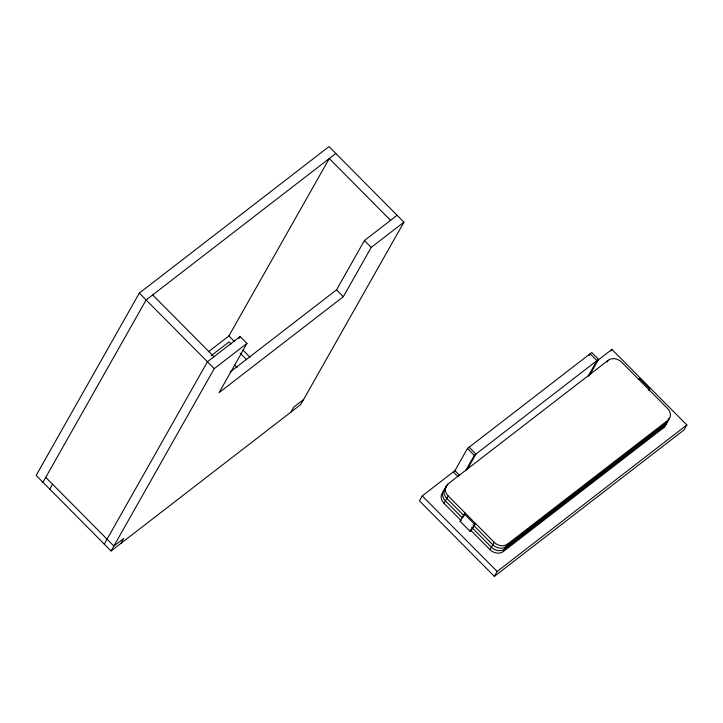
<?xml version="1.0" encoding="UTF-8"?>
<svg xmlns="http://www.w3.org/2000/svg" width="723" height="723" viewBox="0 0 723 723"><rect width="100%" height="100%" fill="white"/><g stroke="black" fill="none" stroke-linecap="round" stroke-linejoin="round"><path stroke-width="1.08" d="M139.313 293.104L36.15 475.436L111.08 550.98L300.777 404.491L403.931 222.16L329.001 146.615L139.313 293.104L214.243 368.64L111.08 550.98M42.964 482.304L146.118 299.973L335.815 153.484M49.77 489.173L52.562 484.247M104.266 544.112L207.429 361.78L240.135 336.52L246.95 343.389L219.06 392.67L343.344 296.692L371.224 247.42L403.931 222.16M208.387 351.785L228.902 335.942L329.272 158.536L390.583 220.343M120.895 543.398L123.678 538.472L113.873 546.055L45.748 477.379M239.042 338.454L240.135 336.52M230.131 371.993L336.538 289.833L364.419 240.551L397.126 215.291M290.962 412.074L293.746 407.148L303.561 399.566M455.752 470.022L422.223 495.915L419.439 500.84L494.369 576.385L684.057 429.896L686.85 424.97L611.92 349.426L597.831 360.307M589.299 375.77L598.572 359.376L591.757 352.508L467.483 448.477L454.93 470.655L459.476 475.237M470.185 529.706L490.004 549.688A9.851 8.052 29.5 0 0 503.362 551.504L663.615 427.754L667.799 420.361A9.851 8.052 29.5 0 0 667.528 408.441L621.545 362.087A9.851 8.052 29.5 0 0 608.197 360.271L447.935 484.021L443.759 491.414A9.851 8.052 29.5 0 0 444.03 503.335L460.678 520.117M444.03 503.335L448.206 495.942A9.851 8.052 29.5 0 1 447.935 484.021M465.567 470.772L474.288 455.345L598.572 359.376M467.194 469.507L475.924 454.08L469.119 447.221M470.293 531.559L475.454 523.407L470.293 531.559L460.072 521.256L465.241 513.113L462.621 517.731M589.037 355.698L590.122 353.773L596.936 360.641L588.206 376.068M490.004 549.688L494.189 542.295A9.851 8.052 29.5 0 0 507.546 544.112L667.799 420.361M610.989 351.071L611.92 349.426M607.266 361.916L608.197 360.271M503.362 551.504L507.546 544.112M494.369 576.385L497.153 571.45L686.85 424.97M648.73 390.646L649.778 388.793L639.557 378.5L638.581 379.25M211.233 355.653L229.037 341.907L231.08 343.967M214.243 368.64L246.95 343.389M460.072 521.256L461.057 520.497M648.793 389.552L649.778 388.793M364.419 240.551L371.224 247.42M336.538 289.833L343.344 296.692M467.483 448.477L474.288 455.345M453.294 471.92L457.84 476.493M448.206 495.942L494.189 542.295M464.256 513.863L474.478 524.166M463.461 515.192L446.814 498.4A9.851 8.052 29.5 0 1 446.543 486.489M472.978 524.781L492.797 544.762A9.851 8.052 29.5 0 0 506.145 546.579L666.407 422.819A9.851 8.052 29.5 0 0 669.001 418.102M462.069 517.65L445.422 500.867A9.851 8.052 29.5 0 1 445.151 488.947M471.586 527.239L491.405 547.221A9.851 8.052 29.5 0 0 504.753 549.037L665.015 425.287A9.851 8.052 29.5 0 0 667.483 421.401M422.223 495.915L497.153 571.45M228.902 335.942L234.198 341.283M242.82 349.977L249.932 357.144M240.307 353.258L246.588 359.602M234.731 365.115L237.108 367.51M152.661 294.921L213.972 356.728M666.245 422.169A9.851 8.052 29.5 0 1 663.615 427.754"/></g></svg>
